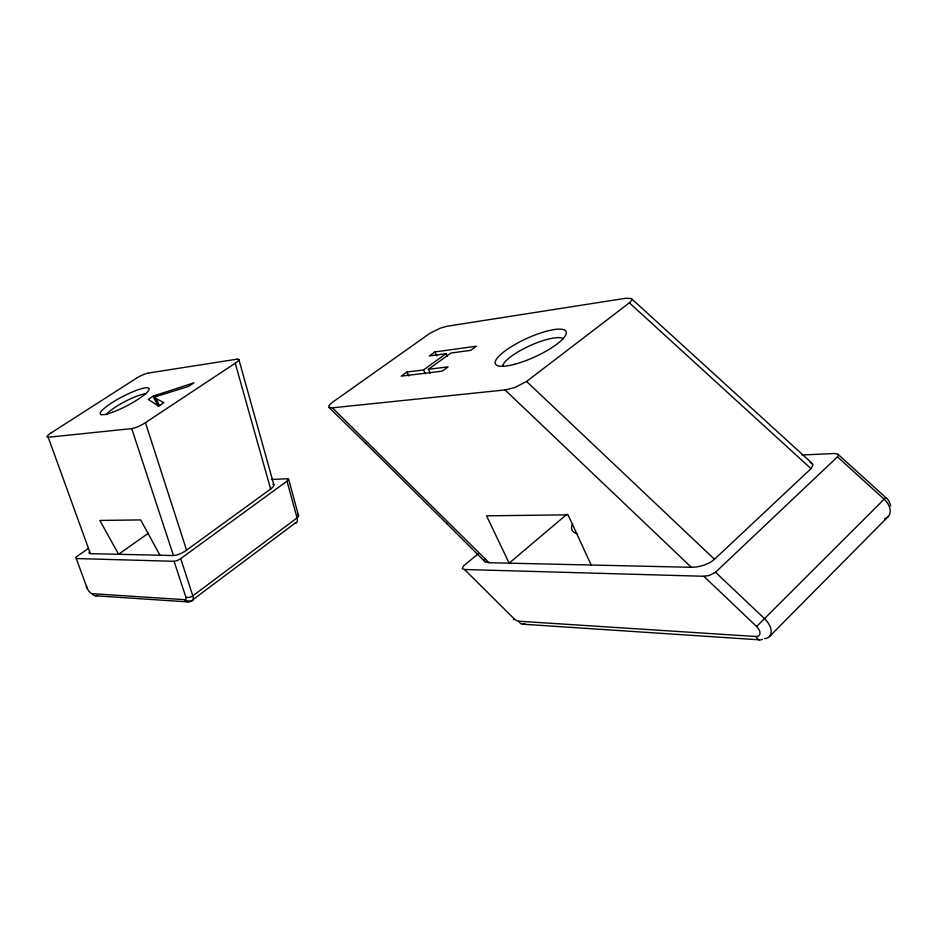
<?xml version="1.0" encoding="UTF-8"?>
<svg xmlns="http://www.w3.org/2000/svg" width="938" height="938" viewBox="0 0 938 938"><rect width="100%" height="100%" fill="white"/><g stroke="black" fill="none" stroke-linecap="round" stroke-linejoin="round"><path stroke-width="1.41" d="M483.973 559.552L485.087 561.792L488.804 562.706L691.353 567.302C699.596 567.185 708.12 564.641 714.475 559.271L811.323 468.367L813 464.673L809.963 462.282M884.921 498.488L885.789 497.597L837.904 454.226L838.408 455.399L837.482 456.853L884.147 499.227A15.102 10.283 40.2 0 1 884.581 518.714M478.274 553.701L463.372 566.095L462.293 568.627L464.533 569.507L513.93 618.599A6.777 3.6 48.6 0 0 518.737 621.214L756.016 636.515A8.09 4.854 43 0 0 759.968 633.338A8.09 4.854 43 0 0 756.603 626.514L884.147 499.227C887.043 494.525 889.986 503.788 890.795 505.934M769.535 636.492L888.263 516.521M464.591 569.507L703.875 576.272L709.538 575.393L715.53 572.25L837.435 456.9M715.53 572.25L764.482 618.599A16.145 9.72 43 0 1 764.611 638.626M567.068 514.118L509.146 563.163L486.564 515.818L568.065 514.845L591.186 565.028M366.277 443.932L329.004 407.42L332.392 407.831L505.183 389.927L514.774 387.535L526.593 381.461L629.609 302.634L631.813 300.172L631.38 298.554L811.98 463.196M295.329 522.865A4.866 4.033 89.6 0 1 294.743 523.404L191.012 601.141L185.196 600.766M174.163 561.241A5.394 1.489 -28.4 0 0 180.741 558.591L287.005 481.147L297.065 517.893A9.732 4.655 53.3 0 1 294.743 523.404M270.625 489.05L186.568 550.137L145.425 422.651L235.239 363.217L270.625 489.05A10.236 2.732 -27.3 0 0 272.958 484.336M430.167 373.101L428.385 369.338L450.885 353.04L470.747 350.343L476.434 346.192L434.915 351.938L429.299 355.971L446.007 353.696L447.238 356.334M428.385 369.338L448.118 366.852L442.279 371.12L401.183 376.173L406.951 372.023L423.53 369.947L446.007 353.696M148.45 533.159L118.61 554.299L99.838 520.426L140.688 519.933L159.952 555.237M88.348 548.46L77.596 555.953A4.925 1.219 -29 0 0 75.673 557.817M153.598 397.349L188.515 386.409L193.99 382.798L153.445 396.012L148.263 399.4L158.581 406.119L163.88 402.625L153.598 397.349L158.288 406.201M51.238 432.828L136.139 378.401M148.169 373.078L236.868 359.184M271.481 479.47L287.567 478.732M801.955 455L834.421 453.511L837.857 454.203M184.938 599.687A5.1 2.087 53.3 0 0 185.83 597.037L174.069 561.299L76.248 558.544L87.246 588.361A4.655 1.735 54.1 0 0 92.205 593.707L184.938 599.687A5.1 4.397 -84.8 0 0 191.012 601.141A10.177 4.198 53.3 0 0 192.841 595.841L297.065 517.893A4.878 2.708 -15.4 0 0 297.733 514.247M95.653 595.818L187.682 601.879M522.912 624.204L759.311 639.833M631.333 298.53L625.447 298.307L447.168 326.236L440.497 328.066L429.991 333.248L332.134 402.531L328.992 405.474L329.004 407.42M629.363 302.833L811.007 468.66M526.593 381.461L714.475 559.271M703.793 576.26L756.603 626.514M505.066 389.938L691.353 567.302M332.392 407.831L489.015 562.706M365.374 443.053L447.215 524.014M446.547 523.369L484.911 561.674M155.661 398.158L159.706 405.779M153.445 396.012L156.118 401.054M406.951 372.023L408.827 375.962M423.53 369.947L425.324 373.687M434.915 351.938L436.756 355.83M180.694 558.579L192.841 595.841A5.136 2.943 -18.5 0 1 185.83 597.037M238.885 359.606L273.943 485.052M298.519 515.677L288.623 479.154M524.846 623.653A6.718 5.007 -87.6 0 1 518.737 621.214M762.395 639.317A7.867 5.218 -88.5 0 1 756.016 636.515M514.352 619.221A6.683 0.715 -45.1 0 1 513.93 618.599M502.569 365.949A33.862 8.888 -24.5 0 1 530.791 345.301A33.862 8.888 -24.5 0 1 563.457 338.782M576.964 533.64A37.602 13.613 -23.7 0 1 572.637 523.791M97.622 595.267A4.655 4.162 -83 0 1 92.205 593.707M288.587 479.482A5.124 1.372 -27.1 0 1 287.063 481.135M287.485 478.79A5.124 1.372 -27.1 0 1 288.118 478.802M87.246 588.361A4.702 2.58 -20.3 0 1 86.73 585.711M186.674 550.149A10.658 2.92 -28.3 0 1 173.636 555.413M106.228 414.76A23.966 4.491 -27.6 0 1 124.297 401.898A23.966 4.491 -27.6 0 1 145.836 393.761M236.704 359.289A10.728 2.087 -26.9 0 1 235.379 363.194M136.045 378.413A9.896 1.747 -27.4 0 1 148.005 373.183M48.354 437.155A10.306 1.864 -28 0 1 51.121 432.84M145.542 422.639A11.186 2.228 -27.7 0 1 131.918 428.49M90.529 553.537A9.849 2.451 -28.8 0 1 89.567 551.544M131.73 428.607L48.19 437.26L90.376 553.654L173.46 555.542L131.73 428.607M514.645 364.272A38.845 10.048 -24.6 0 0 566.259 332.181A38.845 10.048 -24.6 0 0 511.28 346.708A38.845 10.048 -24.6 0 0 514.645 364.272M112.431 412.298A27.483 5.065 -27.6 0 0 149.13 389A27.483 5.065 -27.6 0 0 112.431 402.437A27.483 5.065 -27.6 0 0 112.431 412.298"/></g></svg>
